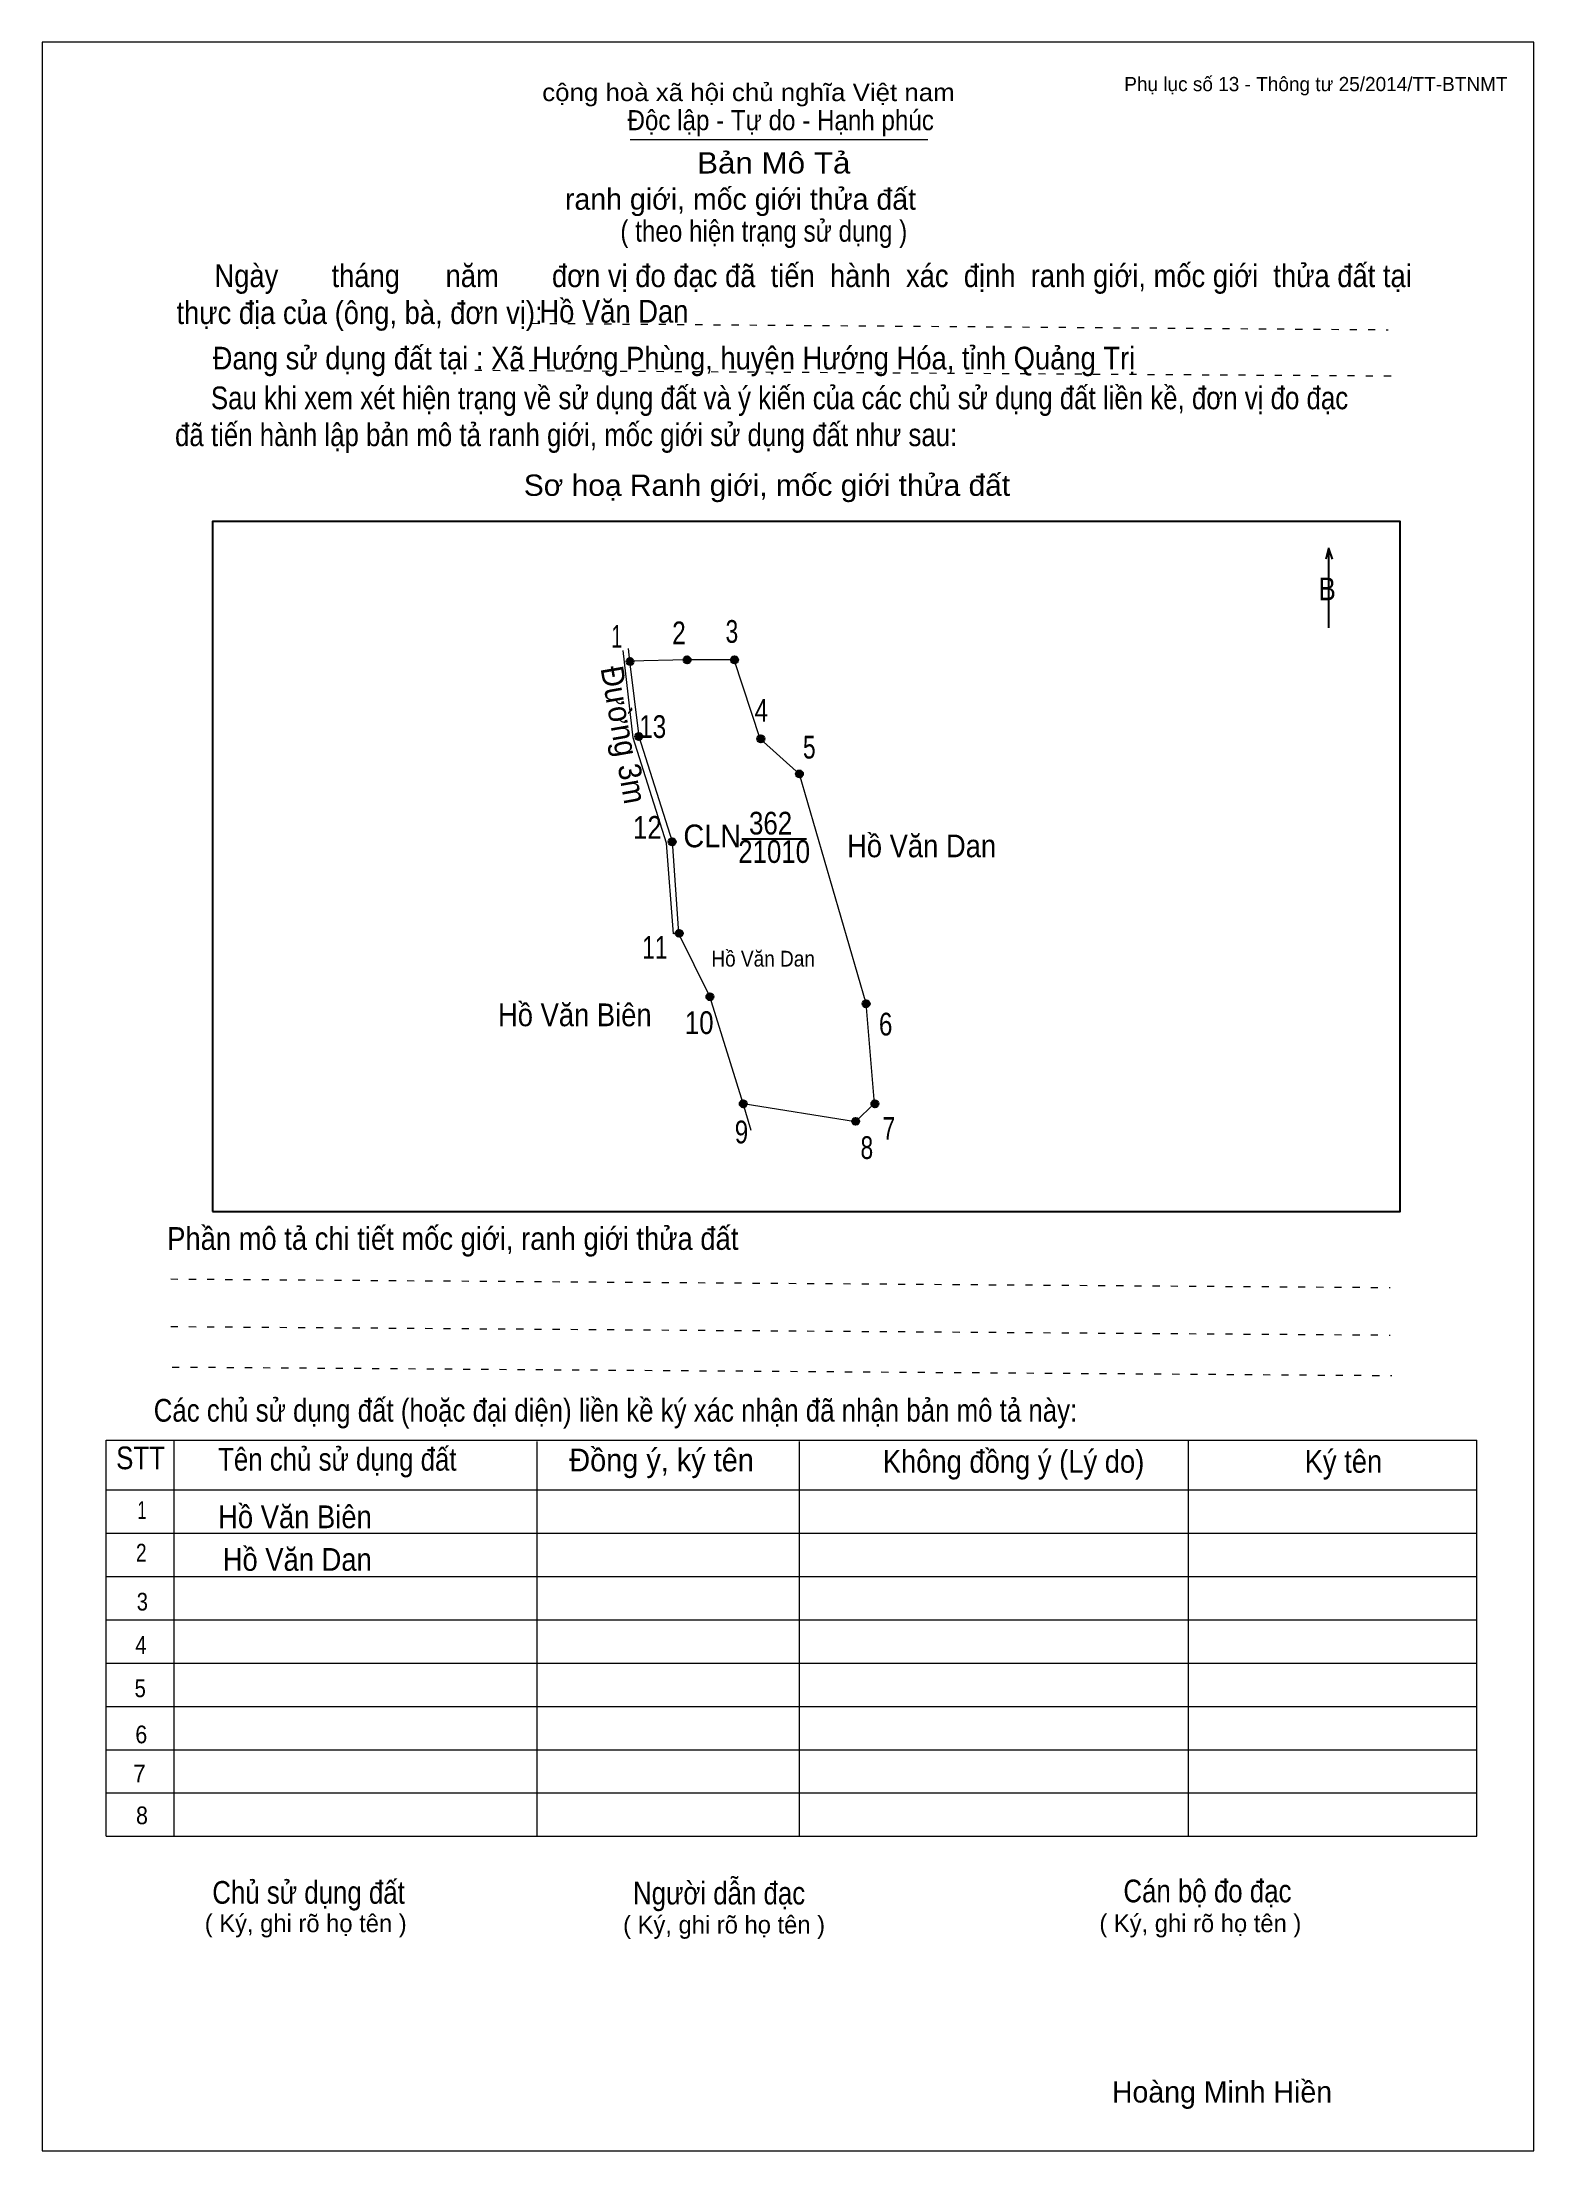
# Model space of a CAD drawing. Header units: centimetres. Extents: x 0 to 21, y 0 to 29.7.
import ezdxf
from ezdxf.enums import TextEntityAlignment as Align

# ---------------------------------------------------------------- set-up
doc = ezdxf.new("R2010")
doc.units = ezdxf.units.CM
doc.header["$LTSCALE"] = 0.13
doc.linetypes.add('DOTTED', pattern=[1.5, 0.3, -1.2])
for name, color, linetype, lineweight in [('1', 7, 'Continuous', 13), ('32', 7, 'Continuous', 25), ('33', 7, 'Continuous', 25), ('61', 7, 'Continuous', 13), ('62', 7, 'Continuous', 13)]:
    doc.layers.add(name, color=color, linetype=linetype, lineweight=lineweight)
for name, color, linetype in [('34', 7, 'Continuous'), ('45', 7, 'Continuous'), ('63', 7, 'Continuous')]:
    doc.layers.add(name, color=color, linetype=linetype)

msp = doc.modelspace()

# ---------------------------------------------------------------- hatches: boundary and pattern name
at = {"layer": '32'}
for points in [[(8.3264, 20.9763, 1), (8.2264, 20.9763, 1)], [(9.1294, 21, 1), (9.0294, 21, 1)], [(9.7967, 21, 1), (9.6967, 21, 1)], [(8.449, 19.9205, 1), (8.349, 19.9205, 1)], [(10.1674, 19.8878, 1), (10.0674, 19.8878, 1)], [(10.7111, 19.3935, 1), (10.6111, 19.3935, 1)], [(8.9188, 18.4368, 1), (8.8188, 18.4368, 1)], [(9.0182, 17.1475, 1), (8.9182, 17.1475, 1)], [(9.4507, 16.2548, 1), (9.3507, 16.2548, 1)], [(11.6503, 16.1559, 1), (11.5503, 16.1559, 1)], [(9.9202, 14.7471, 1), (9.8202, 14.7471, 1)], [(11.7739, 14.7471, 1), (11.6739, 14.7471, 1)], [(11.502, 14.5, 1), (11.402, 14.5, 1)]]:
    msp.add_hatch(color=256, dxfattribs=at).paths.add_polyline_path(points)

# ---------------------------------------------------------------- linework, layer by layer
at = {"layer": '1'}
msp.add_lwpolyline([(21, 0), (21, 29.7), (0, 29.7), (0, 0)], close=True, dxfattribs=at)
at = {"layer": '32'}
for centre in [(8.2764, 20.9763), (9.0794, 21), (9.7467, 21), (8.399, 19.9205), (10.1174, 19.8878), (10.6611, 19.3935), (8.8688, 18.4368), (8.9682, 17.1475), (9.4007, 16.2548), (11.6003, 16.1559), (9.8702, 14.7471), (11.7239, 14.7471), (11.452, 14.5)]:
    msp.add_circle(centre, 0.05, dxfattribs=at)
at = {"layer": '33'}
msp.add_line((9.85, 18.48), (10.76, 18.48), dxfattribs=at)
at = {"layer": '61'}
for p, q in [((8.25, 21.16), (8.27, 20.98)), ((9.98, 14.37), (9.87, 14.75))]:
    msp.add_line(p, q, dxfattribs=at)
for points in [[(8.27, 20.98), (8.4, 19.92), (8.87, 18.44), (8.96, 17.15), (8.89, 17.14), (8.79, 18.42), (8.32, 19.9), (8.18, 21.13)], [(9.87, 14.75), (11.45, 14.5), (11.72, 14.75), (11.6, 16.16), (10.66, 19.39), (10.11, 19.89), (9.74, 21), (9.08, 21), (8.27, 20.98)], [(9.87, 14.75), (9.4, 16.26), (8.96, 17.15)]]:
    msp.add_lwpolyline(points, dxfattribs=at)
at = {"layer": '62'}
for p, q in [((8.28, 28.33), (12.47, 28.33)), ((0.9, 10.01), (20.2, 10.01)), ((0.9, 4.43), (0.9, 10.01)), ((1.86, 4.43), (1.86, 10.01)), ((6.97, 4.43), (6.97, 9.99)), ((10.66, 4.43), (10.66, 9.99)), ((16.14, 4.43), (16.14, 10.01)), ((20.2, 4.43), (20.2, 10.01)), ((0.9, 9.31), (20.2, 9.31)), ((0.9, 8.7), (20.2, 8.7)), ((0.9, 8.09), (20.2, 8.09)), ((0.9, 7.48), (20.2, 7.48)), ((0.9, 6.87), (20.2, 6.87)), ((0.9, 6.26), (20.2, 6.26)), ((0.9, 5.65), (20.2, 5.65)), ((0.9, 5.04), (20.2, 5.04)), ((0.9, 4.43), (20.2, 4.43))]:
    msp.add_line(p, q, dxfattribs=at)
at = {"layer": '62', "linetype": 'DOTTED'}
for p, q in [((6.89, 25.74), (18.95, 25.65)), ((6.09, 25.08), (19.04, 25)), ((1.81, 12.28), (18.98, 12.16)), ((1.81, 11.61), (18.98, 11.49)), ((1.83, 11.04), (19, 10.92))]:
    msp.add_line(p, q, dxfattribs=at)
at = {"layer": '62', "lineweight": 25}
for p, q in [((18.11, 22.58), (18.11, 21.45)), ((18.11, 22.57), (18.07, 22.42)), ((18.11, 22.57), (18.16, 22.42))]:
    msp.add_line(p, q, dxfattribs=at)
msp.add_lwpolyline([(2.4, 13.23), (19.12, 13.23), (19.12, 22.95), (2.4, 22.95)], close=True, dxfattribs=at)

# ---------------------------------------------------------------- texts
at = {"layer": '32'}
for s, width, p in [('1', 0.65, (8.09, 21.17)), ('2', 0.8, (8.965, 21.22)), ('3', 0.75, (9.71, 21.24)), ('13', 0.8, (8.595, 19.9)), ('4', 0.8, (10.125, 20.13)), ('5', 0.75, (10.8, 19.61)), ('12', 0.85, (8.52, 18.48)), ('11', 0.75, (8.625, 16.79)), ('10', 0.85, (9.25, 15.73)), ('6', 0.8, (11.875, 15.71)), ('7', 0.75, (11.92, 14.24)), ('9', 0.8, (9.845, 14.19)), ('8', 0.75, (11.61, 13.97))]:
    msp.add_text(s, height=0.32, dxfattribs=dict(at, width=width)).set_placement(p, align=Align.CENTER)
at = {"layer": '32', "width": 0.95}
msp.add_text('Đường 3m', height=0.3194, rotation=280, dxfattribs=at).set_placement((8.0291, 19.9177), align=Align.CENTER)
at = {"layer": '33', "width": 0.85}
for s, p in [('362', (10.255, 18.54)), ('21010', (10.305, 18.14))]:
    msp.add_text(s, height=0.32, dxfattribs=at).set_placement(p, align=Align.CENTER)
at = {"layer": '33'}
for s, width, p in [('CLN', 0.95, (9.84, 18.36)), ('Hồ Văn Dan', 0.9, (13.43, 18.22)), ('Hồ Văn Biên', 0.9, (8.58, 15.84)), ('Hồ Văn Biên', 0.9, (4.64, 8.77)), ('Hồ Văn Dan', 0.9, (4.64, 8.17))]:
    msp.add_text(s, height=0.32, dxfattribs=dict(at, width=width)).set_placement(p, align=Align.RIGHT)
at = {"layer": '34', "width": 0.9}
msp.add_text('Hồ Văn Dan', height=0.32, dxfattribs=at).set_placement((7, 25.75))
at = {"layer": '45', "width": 0.9}
msp.add_text('Hồ Văn Dan', height=0.2223, dxfattribs=at).set_placement((10.15, 16.68), align=Align.CENTER)
at = {"layer": '62'}
for s, height, width, p in [('cộng hoà xã hội chủ nghĩa Việt nam', 0.2474, 1.1, (7.04, 28.87)), ('Độc lập - Tự do - Hạnh phúc', 0.2828, 0.9, (8.24, 28.46)), ('Bản Mô Tả', 0.3, 1.1, (9.22, 27.85)), ('( theo hiện trạng sử dụng )', 0.3, 0.85, (8.14, 26.89)), ('     Ngày       tháng      năm       đơn vị đo đạc đã  tiến  hành  xác  định  ranh giới, mốc giới  thửa đất tại ', 0.32, 0.9, (1.89, 26.25)), ('thực địa của (ông, bà, đơn vị): ', 0.32, 0.9, (1.89, 25.73)), ('Đang sử dụng đất tại : Xã Hướng Phùng, huyện Hướng Hóa, tỉnh Quảng Trị', 0.32, 0.9, (2.4, 25.09)), ('     Sau khi xem xét hiện trạng về sử dụng đất và ý kiến của các chủ sử dụng đất liền kề, đơn vị đo đạc ', 0.32, 0.85, (1.87, 24.53)), ('đã tiến hành lập bản mô tả ranh giới, mốc giới sử dụng đất như sau:', 0.32, 0.85, (1.87, 24.01)), ('Sơ hoạ Ranh giới, mốc giới thửa đất', 0.3, 1.05, (6.78, 23.31)), ('B', 0.32, 0.85, (17.97, 21.84)), ('Phần mô tả chi tiết mốc giới, ranh giới thửa đất ', 0.32, 0.9, (1.76, 12.69)), ('Các chủ sử dụng đất (hoặc đại diện) liền kề ký xác nhận đã nhận bản mô tả này:', 0.32, 0.85, (1.57, 10.27))]:
    msp.add_text(s, height=height, dxfattribs=dict(at, width=width)).set_placement(p)
msp.add_text('ranh giới, mốc giới thửa đất', height=0.3, dxfattribs=at).set_placement((7.36, 27.34))
for s, height, width, p in [('STT', 0.32, 0.85, (1.385, 9.6)), ('Tên chủ sử dụng đất', 0.32, 0.85, (4.155, 9.58)), ('Đồng ý, ký tên', 0.32, 0.95, (8.72, 9.57)), ('Không đồng ý (Lý do)', 0.32, 0.9, (13.675, 9.55)), ('Ký tên', 0.32, 0.9, (18.32, 9.55)), ('1', 0.25, 0.7, (1.405, 8.9)), ('2', 0.25, 0.8, (1.395, 8.3)), ('3', 0.25, 0.85, (1.41, 7.61)), ('4', 0.25, 0.85, (1.39, 7)), ('5', 0.25, 0.85, (1.38, 6.39)), ('6', 0.25, 0.9, (1.395, 5.74)), ('7', 0.25, 0.95, (1.37, 5.19)), ('8', 0.25, 0.9, (1.405, 4.6)), ('Người dẫn đạc', 0.32, 0.85, (9.53, 3.47)), ('Chủ sử dụng đất', 0.32, 0.85, (3.75, 3.48)), ('Cán bộ đo đạc', 0.32, 0.85, (16.405, 3.5))]:
    msp.add_text(s, height=height, dxfattribs=dict(at, width=width)).set_placement(p, align=Align.CENTER)
for p in [(3.71, 3.08), (9.6, 3.06), (16.305, 3.08)]:
    msp.add_text('( Ký, ghi rõ họ tên )', height=0.25, dxfattribs=at).set_placement(p, align=Align.CENTER)
at = {"layer": '63'}
msp.add_text('Phụ lục số 13 - Thông tư 25/2014/TT-BTNMT', height=0.2, dxfattribs=at).set_placement((20.63, 29.01), align=Align.RIGHT)
msp.add_text('Hoàng Minh Hiền', height=0.3, dxfattribs=at).set_placement((16.61, 0.68), align=Align.CENTER)

doc.saveas('drawing.dxf')
